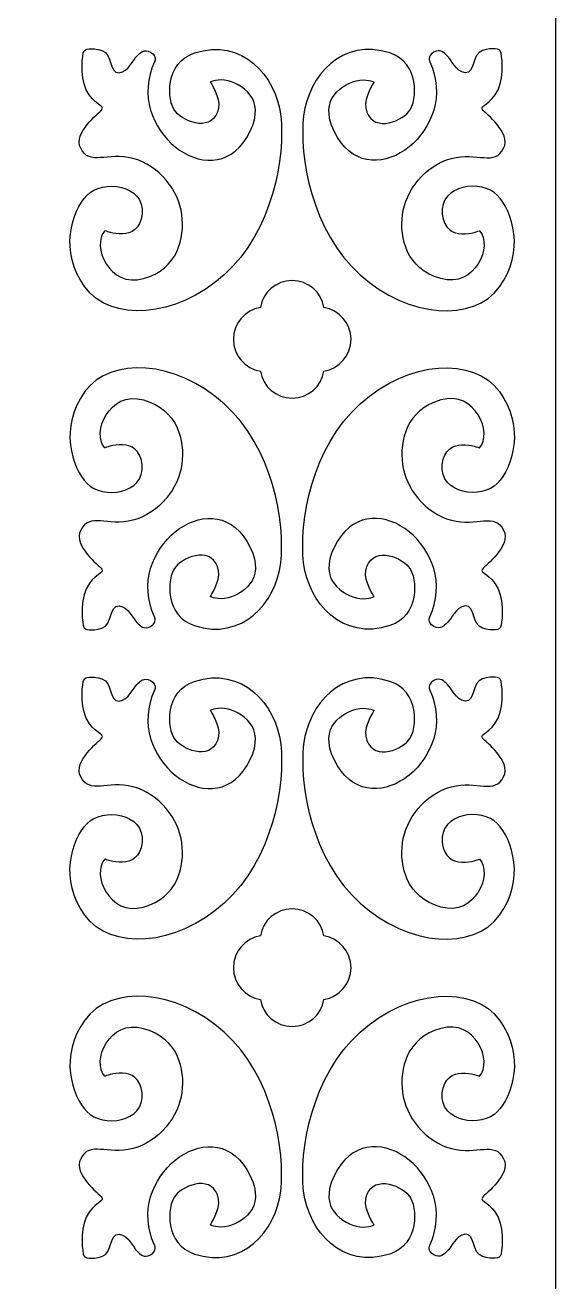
# Model space of a CAD drawing. Header units: centimetres. Extents: x -15.9 to -11.5, y -9 to 9.
# Drawn here: x -13.024 to -11.512, y 0.895 to 4.475 of the extents above; entities that cross this region are included whole.
import ezdxf

# ---------------------------------------------------------------- set-up
doc = ezdxf.new("R2010")
doc.units = ezdxf.units.CM
doc.header["$MEASUREMENT"] = 0
doc.layers.add('layer 1', color=7, linetype='Continuous')

msp = doc.modelspace()

# ---------------------------------------------------------------- linework, layer by layer
at = {"layer": 'layer 1', "color": 250}
for points, knots in [([(-11.51226, 9.00075), (-11.51226, 9.00075), (-11.51226, -9.00021), (-11.51226, -9.00021), (-11.51226, -9.00021), (-11.51226, -9.00021), (-12.974, -9.00021), (-12.974, -9.00021), (-12.974, -9.00021), (-12.974, -9.00021), (-13.01234, -9.00021), (-13.01234, -9.00021), (-13.01234, -9.00021), (-13.01234, -9.00021), (-14.43574, -9.00021), (-14.43574, -9.00021), (-14.43574, -9.00021), (-14.43574, -9.00021), (-14.47408, -9.00021), (-14.47408, -9.00021), (-14.47408, -9.00021), (-14.47408, -9.00021), (-15.93583, -9.0002), (-15.93583, -9.0002), (-15.93583, -9.0002), (-15.93583, -9.0002), (-15.93582, 9.00077), (-15.93582, 9.00077), (-15.93582, 9.00077), (-15.93582, 9.00077), (-14.43575, 9.00077), (-14.43575, 9.00077), (-14.43575, 9.00077), (-14.43575, 9.00077), (-14.43575, 9.00075), (-14.43575, 9.00075), (-14.43575, 9.00075), (-14.43575, 9.00075), (-13.01234, 9.00075), (-13.01234, 9.00075), (-13.01234, 9.00075), (-13.01234, 9.00075), (-12.974, 9.00075), (-12.974, 9.00075), (-12.974, 9.00075), (-12.974, 9.00075), (-11.51226, 9.00075), (-11.51226, 9.00075)], [0, 0, 0, 0, 0.0769231, 0.0769231, 0.0769231, 0.0769231, 0.1538462, 0.1538462, 0.1538462, 0.1538462, 0.2307692, 0.2307692, 0.2307692, 0.2307692, 0.3076923, 0.3076923, 0.3076923, 0.3076923, 0.3846154, 0.3846154, 0.3846154, 0.3846154, 0.4615385, 0.4615385, 0.4615385, 0.4615385, 0.5384615, 0.5384615, 0.5384615, 0.5384615, 0.6153846, 0.6153846, 0.6153846, 0.6153846, 0.6923077, 0.6923077, 0.6923077, 0.6923077, 0.7692308, 0.7692308, 0.7692308, 0.7692308, 0.8461538, 0.8461538, 0.8461538, 0.8461538, 1, 1, 1, 1]), ([(-12.4962, 4.31295), (-12.4962, 4.31295), (-12.47315, 4.32364), (-12.44565, 4.31618), (-12.44565, 4.31618), (-12.39493, 4.30243), (-12.33215, 4.2541), (-12.39262, 4.15466), (-12.39262, 4.15466), (-12.49569, 3.98515), (-12.74425, 4.18109), (-12.65496, 4.37049), (-12.65496, 4.37049), (-12.65496, 4.37049), (-12.64725, 4.38676), (-12.66629, 4.39762), (-12.66629, 4.39762), (-12.68535, 4.40848), (-12.69593, 4.39565), (-12.70546, 4.38676), (-12.70546, 4.38676), (-12.71498, 4.37787), (-12.72874, 4.34233), (-12.75625, 4.33936), (-12.75625, 4.33936), (-12.78378, 4.3364), (-12.77425, 4.39268), (-12.80495, 4.40256), (-12.80495, 4.40256), (-12.83564, 4.41243), (-12.85469, 4.40651), (-12.85681, 4.3996), (-12.85681, 4.3996), (-12.85892, 4.39268), (-12.8695, 4.33443), (-12.84939, 4.29098), (-12.84939, 4.29098), (-12.82929, 4.24753), (-12.79542, 4.24655), (-12.80495, 4.23469), (-12.80495, 4.23469), (-12.81447, 4.22284), (-12.88725, 4.16865), (-12.86527, 4.1241), (-12.86527, 4.1241), (-12.83987, 4.07262), (-12.79013, 4.11422), (-12.7171, 4.09547), (-12.7171, 4.09547), (-12.64072, 4.07585), (-12.58586, 4.00265), (-12.57739, 3.9355), (-12.57739, 3.9355), (-12.56893, 3.86836), (-12.58797, 3.78048), (-12.6864, 3.75283), (-12.6864, 3.75283), (-12.78483, 3.72518), (-12.83564, 3.84762), (-12.79648, 3.88909), (-12.79648, 3.88909), (-12.79648, 3.88909), (-12.69911, 3.85059), (-12.69064, 3.93649), (-12.69064, 3.93649), (-12.68217, 4.0224), (-12.80389, 4.03622), (-12.84728, 3.9908), (-12.84728, 3.9908), (-12.89067, 3.94538), (-12.92771, 3.82985), (-12.85363, 3.72913), (-12.85363, 3.72913), (-12.77954, 3.62841), (-12.59539, 3.63928), (-12.45673, 3.76369), (-12.45673, 3.76369), (-12.31808, 3.88811), (-12.2821, 4.10238), (-12.29586, 4.21692), (-12.29586, 4.21692), (-12.30962, 4.33146), (-12.40599, 4.4393), (-12.5414, 4.39565), (-12.5414, 4.39565), (-12.6244, 4.36889), (-12.62184, 4.26135), (-12.59539, 4.22877), (-12.59539, 4.22877), (-12.56893, 4.19618), (-12.48629, 4.16819), (-12.47261, 4.23963), (-12.47261, 4.23963), (-12.46732, 4.26728), (-12.4962, 4.31295), (-12.4962, 4.31295)], [0, 0, 0, 0, 0.04, 0.04, 0.04, 0.04, 0.08, 0.08, 0.08, 0.08, 0.12, 0.12, 0.12, 0.12, 0.16, 0.16, 0.16, 0.16, 0.2, 0.2, 0.2, 0.2, 0.24, 0.24, 0.24, 0.24, 0.28, 0.28, 0.28, 0.28, 0.32, 0.32, 0.32, 0.32, 0.36, 0.36, 0.36, 0.36, 0.4, 0.4, 0.4, 0.4, 0.44, 0.44, 0.44, 0.44, 0.48, 0.48, 0.48, 0.48, 0.52, 0.52, 0.52, 0.52, 0.56, 0.56, 0.56, 0.56, 0.6, 0.6, 0.6, 0.6, 0.64, 0.64, 0.64, 0.64, 0.68, 0.68, 0.68, 0.68, 0.72, 0.72, 0.72, 0.72, 0.76, 0.76, 0.76, 0.76, 0.8, 0.8, 0.8, 0.8, 0.84, 0.84, 0.84, 0.84, 0.88, 0.88, 0.88, 0.88, 0.92, 0.92, 0.92, 0.92, 1, 1, 1, 1]), ([(-12.03006, 4.31295), (-12.03006, 4.31295), (-12.05311, 4.32364), (-12.08062, 4.31618), (-12.08062, 4.31618), (-12.13134, 4.30243), (-12.19412, 4.2541), (-12.13365, 4.15466), (-12.13365, 4.15466), (-12.03058, 3.98515), (-11.78201, 4.18109), (-11.8713, 4.37049), (-11.8713, 4.37049), (-11.8713, 4.37049), (-11.87902, 4.38676), (-11.85997, 4.39762), (-11.85997, 4.39762), (-11.84092, 4.40848), (-11.83034, 4.39565), (-11.82081, 4.38676), (-11.82081, 4.38676), (-11.81128, 4.37787), (-11.79753, 4.34233), (-11.77001, 4.33936), (-11.77001, 4.33936), (-11.74249, 4.3364), (-11.75202, 4.39268), (-11.72132, 4.40256), (-11.72132, 4.40256), (-11.69063, 4.41243), (-11.67158, 4.40651), (-11.66946, 4.3996), (-11.66946, 4.3996), (-11.66735, 4.39268), (-11.65676, 4.33443), (-11.67687, 4.29098), (-11.67687, 4.29098), (-11.69698, 4.24753), (-11.73085, 4.24655), (-11.72132, 4.23469), (-11.72132, 4.23469), (-11.7118, 4.22284), (-11.63901, 4.16865), (-11.66099, 4.1241), (-11.66099, 4.1241), (-11.6864, 4.07262), (-11.73614, 4.11422), (-11.80917, 4.09547), (-11.80917, 4.09547), (-11.88555, 4.07585), (-11.94041, 4.00265), (-11.94888, 3.9355), (-11.94888, 3.9355), (-11.95734, 3.86836), (-11.9383, 3.78048), (-11.83986, 3.75283), (-11.83986, 3.75283), (-11.74143, 3.72518), (-11.69063, 3.84762), (-11.72979, 3.88909), (-11.72979, 3.88909), (-11.72979, 3.88909), (-11.82716, 3.85059), (-11.83563, 3.93649), (-11.83563, 3.93649), (-11.84409, 4.0224), (-11.72238, 4.03622), (-11.67899, 3.9908), (-11.67899, 3.9908), (-11.63559, 3.94538), (-11.59855, 3.82985), (-11.67264, 3.72913), (-11.67264, 3.72913), (-11.74673, 3.62841), (-11.93088, 3.63928), (-12.06953, 3.76369), (-12.06953, 3.76369), (-12.20818, 3.88811), (-12.24417, 4.10238), (-12.23041, 4.21692), (-12.23041, 4.21692), (-12.21665, 4.33146), (-12.12027, 4.4393), (-11.98486, 4.39565), (-11.98486, 4.39565), (-11.90187, 4.36889), (-11.90442, 4.26135), (-11.93088, 4.22877), (-11.93088, 4.22877), (-11.95734, 4.19618), (-12.03998, 4.16819), (-12.05366, 4.23963), (-12.05366, 4.23963), (-12.05895, 4.26728), (-12.03006, 4.31295), (-12.03006, 4.31295)], [0, 0, 0, 0, 0.04, 0.04, 0.04, 0.04, 0.08, 0.08, 0.08, 0.08, 0.12, 0.12, 0.12, 0.12, 0.16, 0.16, 0.16, 0.16, 0.2, 0.2, 0.2, 0.2, 0.24, 0.24, 0.24, 0.24, 0.28, 0.28, 0.28, 0.28, 0.32, 0.32, 0.32, 0.32, 0.36, 0.36, 0.36, 0.36, 0.4, 0.4, 0.4, 0.4, 0.44, 0.44, 0.44, 0.44, 0.48, 0.48, 0.48, 0.48, 0.52, 0.52, 0.52, 0.52, 0.56, 0.56, 0.56, 0.56, 0.6, 0.6, 0.6, 0.6, 0.64, 0.64, 0.64, 0.64, 0.68, 0.68, 0.68, 0.68, 0.72, 0.72, 0.72, 0.72, 0.76, 0.76, 0.76, 0.76, 0.8, 0.8, 0.8, 0.8, 0.84, 0.84, 0.84, 0.84, 0.88, 0.88, 0.88, 0.88, 0.92, 0.92, 0.92, 0.92, 1, 1, 1, 1]), ([(-12.0956, 3.58001), (-12.0956, 3.53438), (-12.12896, 3.49653), (-12.17262, 3.48951), (-12.17262, 3.48951), (-12.17964, 3.44585), (-12.2175, 3.41248), (-12.26313, 3.41248), (-12.26313, 3.41248), (-12.30877, 3.41248), (-12.34662, 3.44585), (-12.35364, 3.48951), (-12.35364, 3.48951), (-12.3973, 3.49653), (-12.43066, 3.53438), (-12.43066, 3.58001), (-12.43066, 3.58001), (-12.43066, 3.62565), (-12.3973, 3.6635), (-12.35364, 3.67053), (-12.35364, 3.67053), (-12.34662, 3.71418), (-12.30877, 3.74754), (-12.26313, 3.74754), (-12.26313, 3.74754), (-12.2175, 3.74754), (-12.17964, 3.71418), (-12.17262, 3.67052), (-12.17262, 3.67052), (-12.12896, 3.6635), (-12.0956, 3.62565), (-12.0956, 3.58001)], [0, 0, 0, 0, 0.1111111, 0.1111111, 0.1111111, 0.1111111, 0.2222222, 0.2222222, 0.2222222, 0.2222222, 0.3333333, 0.3333333, 0.3333333, 0.3333333, 0.4444444, 0.4444444, 0.4444444, 0.4444444, 0.5555556, 0.5555556, 0.5555556, 0.5555556, 0.6666667, 0.6666667, 0.6666667, 0.6666667, 0.7777778, 0.7777778, 0.7777778, 0.7777778, 1, 1, 1, 1]), ([(-12.4962, 2.84708), (-12.4962, 2.84708), (-12.47315, 2.83639), (-12.44565, 2.84385), (-12.44565, 2.84385), (-12.39493, 2.8576), (-12.33215, 2.90593), (-12.39262, 3.00537), (-12.39262, 3.00537), (-12.49569, 3.17488), (-12.74425, 2.97894), (-12.65496, 2.78954), (-12.65496, 2.78954), (-12.65496, 2.78954), (-12.64725, 2.77327), (-12.66629, 2.7624), (-12.66629, 2.7624), (-12.68535, 2.75155), (-12.69593, 2.76438), (-12.70546, 2.77327), (-12.70546, 2.77327), (-12.71498, 2.78215), (-12.72874, 2.8177), (-12.75625, 2.82067), (-12.75625, 2.82067), (-12.78378, 2.82363), (-12.77425, 2.76735), (-12.80495, 2.75747), (-12.80495, 2.75747), (-12.83564, 2.74759), (-12.85469, 2.75352), (-12.85681, 2.76043), (-12.85681, 2.76043), (-12.85892, 2.76735), (-12.8695, 2.8256), (-12.84939, 2.86905), (-12.84939, 2.86905), (-12.82929, 2.9125), (-12.79542, 2.91348), (-12.80495, 2.92533), (-12.80495, 2.92533), (-12.81447, 2.93718), (-12.88725, 2.99138), (-12.86527, 3.03593), (-12.86527, 3.03593), (-12.83987, 3.08741), (-12.79013, 3.0458), (-12.7171, 3.06456), (-12.7171, 3.06456), (-12.64072, 3.08418), (-12.58586, 3.15738), (-12.57739, 3.22453), (-12.57739, 3.22453), (-12.56893, 3.29167), (-12.58797, 3.37955), (-12.6864, 3.4072), (-12.6864, 3.4072), (-12.78483, 3.43485), (-12.83564, 3.31241), (-12.79648, 3.27093), (-12.79648, 3.27093), (-12.79648, 3.27093), (-12.69911, 3.30944), (-12.69064, 3.22353), (-12.69064, 3.22353), (-12.68217, 3.13763), (-12.80389, 3.12381), (-12.84728, 3.16923), (-12.84728, 3.16923), (-12.89067, 3.21465), (-12.92771, 3.33018), (-12.85363, 3.4309), (-12.85363, 3.4309), (-12.77954, 3.53162), (-12.59539, 3.52075), (-12.45673, 3.39634), (-12.45673, 3.39634), (-12.31808, 3.27192), (-12.2821, 3.05765), (-12.29586, 2.94311), (-12.29586, 2.94311), (-12.30962, 2.82857), (-12.40599, 2.72073), (-12.5414, 2.76438), (-12.5414, 2.76438), (-12.6244, 2.79113), (-12.62184, 2.89868), (-12.59539, 2.93126), (-12.59539, 2.93126), (-12.56893, 2.96385), (-12.48629, 2.99184), (-12.47261, 2.92039), (-12.47261, 2.92039), (-12.46732, 2.89275), (-12.4962, 2.84708), (-12.4962, 2.84708)], [0, 0, 0, 0, 0.04, 0.04, 0.04, 0.04, 0.08, 0.08, 0.08, 0.08, 0.12, 0.12, 0.12, 0.12, 0.16, 0.16, 0.16, 0.16, 0.2, 0.2, 0.2, 0.2, 0.24, 0.24, 0.24, 0.24, 0.28, 0.28, 0.28, 0.28, 0.32, 0.32, 0.32, 0.32, 0.36, 0.36, 0.36, 0.36, 0.4, 0.4, 0.4, 0.4, 0.44, 0.44, 0.44, 0.44, 0.48, 0.48, 0.48, 0.48, 0.52, 0.52, 0.52, 0.52, 0.56, 0.56, 0.56, 0.56, 0.6, 0.6, 0.6, 0.6, 0.64, 0.64, 0.64, 0.64, 0.68, 0.68, 0.68, 0.68, 0.72, 0.72, 0.72, 0.72, 0.76, 0.76, 0.76, 0.76, 0.8, 0.8, 0.8, 0.8, 0.84, 0.84, 0.84, 0.84, 0.88, 0.88, 0.88, 0.88, 0.92, 0.92, 0.92, 0.92, 1, 1, 1, 1]), ([(-12.03006, 2.84708), (-12.03006, 2.84708), (-12.05311, 2.83639), (-12.08062, 2.84385), (-12.08062, 2.84385), (-12.13134, 2.8576), (-12.19412, 2.90593), (-12.13365, 3.00537), (-12.13365, 3.00537), (-12.03058, 3.17488), (-11.78201, 2.97894), (-11.8713, 2.78954), (-11.8713, 2.78954), (-11.8713, 2.78954), (-11.87902, 2.77327), (-11.85997, 2.7624), (-11.85997, 2.7624), (-11.84092, 2.75155), (-11.83034, 2.76438), (-11.82081, 2.77327), (-11.82081, 2.77327), (-11.81128, 2.78215), (-11.79753, 2.8177), (-11.77001, 2.82067), (-11.77001, 2.82067), (-11.74249, 2.82363), (-11.75202, 2.76735), (-11.72132, 2.75747), (-11.72132, 2.75747), (-11.69063, 2.74759), (-11.67158, 2.75352), (-11.66946, 2.76043), (-11.66946, 2.76043), (-11.66735, 2.76735), (-11.65676, 2.8256), (-11.67687, 2.86905), (-11.67687, 2.86905), (-11.69698, 2.9125), (-11.73085, 2.91348), (-11.72132, 2.92533), (-11.72132, 2.92533), (-11.7118, 2.93718), (-11.63901, 2.99138), (-11.66099, 3.03593), (-11.66099, 3.03593), (-11.6864, 3.08741), (-11.73614, 3.0458), (-11.80917, 3.06456), (-11.80917, 3.06456), (-11.88555, 3.08418), (-11.94041, 3.15738), (-11.94888, 3.22453), (-11.94888, 3.22453), (-11.95734, 3.29167), (-11.9383, 3.37955), (-11.83986, 3.4072), (-11.83986, 3.4072), (-11.74143, 3.43485), (-11.69063, 3.31241), (-11.72979, 3.27093), (-11.72979, 3.27093), (-11.72979, 3.27093), (-11.82716, 3.30944), (-11.83563, 3.22353), (-11.83563, 3.22353), (-11.84409, 3.13763), (-11.72238, 3.12381), (-11.67899, 3.16923), (-11.67899, 3.16923), (-11.63559, 3.21465), (-11.59855, 3.33018), (-11.67264, 3.4309), (-11.67264, 3.4309), (-11.74673, 3.53162), (-11.93088, 3.52075), (-12.06953, 3.39634), (-12.06953, 3.39634), (-12.20818, 3.27192), (-12.24417, 3.05765), (-12.23041, 2.94311), (-12.23041, 2.94311), (-12.21665, 2.82857), (-12.12027, 2.72073), (-11.98486, 2.76438), (-11.98486, 2.76438), (-11.90187, 2.79113), (-11.90442, 2.89868), (-11.93088, 2.93126), (-11.93088, 2.93126), (-11.95734, 2.96385), (-12.03998, 2.99184), (-12.05366, 2.92039), (-12.05366, 2.92039), (-12.05895, 2.89275), (-12.03006, 2.84708), (-12.03006, 2.84708)], [0, 0, 0, 0, 0.04, 0.04, 0.04, 0.04, 0.08, 0.08, 0.08, 0.08, 0.12, 0.12, 0.12, 0.12, 0.16, 0.16, 0.16, 0.16, 0.2, 0.2, 0.2, 0.2, 0.24, 0.24, 0.24, 0.24, 0.28, 0.28, 0.28, 0.28, 0.32, 0.32, 0.32, 0.32, 0.36, 0.36, 0.36, 0.36, 0.4, 0.4, 0.4, 0.4, 0.44, 0.44, 0.44, 0.44, 0.48, 0.48, 0.48, 0.48, 0.52, 0.52, 0.52, 0.52, 0.56, 0.56, 0.56, 0.56, 0.6, 0.6, 0.6, 0.6, 0.64, 0.64, 0.64, 0.64, 0.68, 0.68, 0.68, 0.68, 0.72, 0.72, 0.72, 0.72, 0.76, 0.76, 0.76, 0.76, 0.8, 0.8, 0.8, 0.8, 0.84, 0.84, 0.84, 0.84, 0.88, 0.88, 0.88, 0.88, 0.92, 0.92, 0.92, 0.92, 1, 1, 1, 1]), ([(-12.4962, 2.52306), (-12.4962, 2.52306), (-12.47315, 2.53375), (-12.44565, 2.52629), (-12.44565, 2.52629), (-12.39493, 2.51254), (-12.33215, 2.46421), (-12.39262, 2.36477), (-12.39262, 2.36477), (-12.49569, 2.19526), (-12.74425, 2.3912), (-12.65496, 2.58059), (-12.65496, 2.58059), (-12.65496, 2.58059), (-12.64725, 2.59687), (-12.66629, 2.60773), (-12.66629, 2.60773), (-12.68535, 2.61859), (-12.69593, 2.60576), (-12.70546, 2.59687), (-12.70546, 2.59687), (-12.71498, 2.58798), (-12.72874, 2.55244), (-12.75625, 2.54947), (-12.75625, 2.54947), (-12.78378, 2.54651), (-12.77425, 2.60279), (-12.80495, 2.61267), (-12.80495, 2.61267), (-12.83564, 2.62254), (-12.85469, 2.61662), (-12.85681, 2.60971), (-12.85681, 2.60971), (-12.85892, 2.60279), (-12.8695, 2.54454), (-12.84939, 2.50109), (-12.84939, 2.50109), (-12.82929, 2.45764), (-12.79542, 2.45665), (-12.80495, 2.4448), (-12.80495, 2.4448), (-12.81447, 2.43296), (-12.88725, 2.37876), (-12.86527, 2.33421), (-12.86527, 2.33421), (-12.83987, 2.28273), (-12.79013, 2.32434), (-12.7171, 2.30557), (-12.7171, 2.30557), (-12.64072, 2.28596), (-12.58586, 2.21276), (-12.57739, 2.14561), (-12.57739, 2.14561), (-12.56893, 2.07847), (-12.58797, 1.99059), (-12.6864, 1.96294), (-12.6864, 1.96294), (-12.78483, 1.93529), (-12.83564, 2.05773), (-12.79648, 2.09921), (-12.79648, 2.09921), (-12.79648, 2.09921), (-12.69911, 2.0607), (-12.69064, 2.1466), (-12.69064, 2.1466), (-12.68217, 2.23251), (-12.80389, 2.24633), (-12.84728, 2.20091), (-12.84728, 2.20091), (-12.89067, 2.15549), (-12.92771, 2.03996), (-12.85363, 1.93924), (-12.85363, 1.93924), (-12.77954, 1.83852), (-12.59539, 1.84939), (-12.45673, 1.9738), (-12.45673, 1.9738), (-12.31808, 2.09822), (-12.2821, 2.31249), (-12.29586, 2.42703), (-12.29586, 2.42703), (-12.30962, 2.54157), (-12.40599, 2.64941), (-12.5414, 2.60576), (-12.5414, 2.60576), (-12.6244, 2.579), (-12.62184, 2.47146), (-12.59539, 2.43888), (-12.59539, 2.43888), (-12.56893, 2.40629), (-12.48629, 2.3783), (-12.47261, 2.44975), (-12.47261, 2.44975), (-12.46732, 2.47739), (-12.4962, 2.52306), (-12.4962, 2.52306)], [0, 0, 0, 0, 0.04, 0.04, 0.04, 0.04, 0.08, 0.08, 0.08, 0.08, 0.12, 0.12, 0.12, 0.12, 0.16, 0.16, 0.16, 0.16, 0.2, 0.2, 0.2, 0.2, 0.24, 0.24, 0.24, 0.24, 0.28, 0.28, 0.28, 0.28, 0.32, 0.32, 0.32, 0.32, 0.36, 0.36, 0.36, 0.36, 0.4, 0.4, 0.4, 0.4, 0.44, 0.44, 0.44, 0.44, 0.48, 0.48, 0.48, 0.48, 0.52, 0.52, 0.52, 0.52, 0.56, 0.56, 0.56, 0.56, 0.6, 0.6, 0.6, 0.6, 0.64, 0.64, 0.64, 0.64, 0.68, 0.68, 0.68, 0.68, 0.72, 0.72, 0.72, 0.72, 0.76, 0.76, 0.76, 0.76, 0.8, 0.8, 0.8, 0.8, 0.84, 0.84, 0.84, 0.84, 0.88, 0.88, 0.88, 0.88, 0.92, 0.92, 0.92, 0.92, 1, 1, 1, 1]), ([(-12.03006, 2.52306), (-12.03006, 2.52306), (-12.05311, 2.53375), (-12.08062, 2.52629), (-12.08062, 2.52629), (-12.13134, 2.51254), (-12.19412, 2.46421), (-12.13365, 2.36477), (-12.13365, 2.36477), (-12.03058, 2.19526), (-11.78201, 2.3912), (-11.8713, 2.58059), (-11.8713, 2.58059), (-11.8713, 2.58059), (-11.87902, 2.59687), (-11.85997, 2.60773), (-11.85997, 2.60773), (-11.84092, 2.61859), (-11.83034, 2.60576), (-11.82081, 2.59687), (-11.82081, 2.59687), (-11.81128, 2.58798), (-11.79753, 2.55244), (-11.77001, 2.54947), (-11.77001, 2.54947), (-11.74249, 2.54651), (-11.75202, 2.60279), (-11.72132, 2.61267), (-11.72132, 2.61267), (-11.69063, 2.62254), (-11.67158, 2.61662), (-11.66946, 2.60971), (-11.66946, 2.60971), (-11.66735, 2.60279), (-11.65676, 2.54454), (-11.67687, 2.50109), (-11.67687, 2.50109), (-11.69698, 2.45764), (-11.73085, 2.45665), (-11.72132, 2.4448), (-11.72132, 2.4448), (-11.7118, 2.43296), (-11.63901, 2.37876), (-11.66099, 2.33421), (-11.66099, 2.33421), (-11.6864, 2.28273), (-11.73614, 2.32434), (-11.80917, 2.30557), (-11.80917, 2.30557), (-11.88555, 2.28596), (-11.94041, 2.21276), (-11.94888, 2.14561), (-11.94888, 2.14561), (-11.95734, 2.07847), (-11.9383, 1.99059), (-11.83986, 1.96294), (-11.83986, 1.96294), (-11.74143, 1.93529), (-11.69063, 2.05773), (-11.72979, 2.09921), (-11.72979, 2.09921), (-11.72979, 2.09921), (-11.82716, 2.0607), (-11.83563, 2.1466), (-11.83563, 2.1466), (-11.84409, 2.23251), (-11.72238, 2.24633), (-11.67899, 2.20091), (-11.67899, 2.20091), (-11.63559, 2.15549), (-11.59855, 2.03996), (-11.67264, 1.93924), (-11.67264, 1.93924), (-11.74673, 1.83852), (-11.93088, 1.84939), (-12.06953, 1.9738), (-12.06953, 1.9738), (-12.20818, 2.09822), (-12.24417, 2.31249), (-12.23041, 2.42703), (-12.23041, 2.42703), (-12.21665, 2.54157), (-12.12027, 2.64941), (-11.98486, 2.60576), (-11.98486, 2.60576), (-11.90187, 2.579), (-11.90442, 2.47146), (-11.93088, 2.43888), (-11.93088, 2.43888), (-11.95734, 2.40629), (-12.03998, 2.3783), (-12.05366, 2.44975), (-12.05366, 2.44975), (-12.05895, 2.47739), (-12.03006, 2.52306), (-12.03006, 2.52306)], [0, 0, 0, 0, 0.04, 0.04, 0.04, 0.04, 0.08, 0.08, 0.08, 0.08, 0.12, 0.12, 0.12, 0.12, 0.16, 0.16, 0.16, 0.16, 0.2, 0.2, 0.2, 0.2, 0.24, 0.24, 0.24, 0.24, 0.28, 0.28, 0.28, 0.28, 0.32, 0.32, 0.32, 0.32, 0.36, 0.36, 0.36, 0.36, 0.4, 0.4, 0.4, 0.4, 0.44, 0.44, 0.44, 0.44, 0.48, 0.48, 0.48, 0.48, 0.52, 0.52, 0.52, 0.52, 0.56, 0.56, 0.56, 0.56, 0.6, 0.6, 0.6, 0.6, 0.64, 0.64, 0.64, 0.64, 0.68, 0.68, 0.68, 0.68, 0.72, 0.72, 0.72, 0.72, 0.76, 0.76, 0.76, 0.76, 0.8, 0.8, 0.8, 0.8, 0.84, 0.84, 0.84, 0.84, 0.88, 0.88, 0.88, 0.88, 0.92, 0.92, 0.92, 0.92, 1, 1, 1, 1]), ([(-12.0956, 1.79013), (-12.0956, 1.74449), (-12.12896, 1.70664), (-12.17262, 1.69962), (-12.17262, 1.69962), (-12.17964, 1.65596), (-12.2175, 1.6226), (-12.26313, 1.6226), (-12.26313, 1.6226), (-12.30877, 1.6226), (-12.34662, 1.65596), (-12.35364, 1.69962), (-12.35364, 1.69962), (-12.3973, 1.70664), (-12.43066, 1.74449), (-12.43066, 1.79013), (-12.43066, 1.79013), (-12.43066, 1.83576), (-12.3973, 1.87361), (-12.35364, 1.88064), (-12.35364, 1.88064), (-12.34662, 1.92429), (-12.30877, 1.95766), (-12.26313, 1.95766), (-12.26313, 1.95766), (-12.2175, 1.95766), (-12.17964, 1.92429), (-12.17262, 1.88063), (-12.17262, 1.88063), (-12.12896, 1.87361), (-12.0956, 1.83576), (-12.0956, 1.79013)], [0, 0, 0, 0, 0.1111111, 0.1111111, 0.1111111, 0.1111111, 0.2222222, 0.2222222, 0.2222222, 0.2222222, 0.3333333, 0.3333333, 0.3333333, 0.3333333, 0.4444444, 0.4444444, 0.4444444, 0.4444444, 0.5555556, 0.5555556, 0.5555556, 0.5555556, 0.6666667, 0.6666667, 0.6666667, 0.6666667, 0.7777778, 0.7777778, 0.7777778, 0.7777778, 1, 1, 1, 1]), ([(-12.4962, 1.05719), (-12.4962, 1.05719), (-12.47315, 1.0465), (-12.44565, 1.05396), (-12.44565, 1.05396), (-12.39493, 1.06771), (-12.33215, 1.11604), (-12.39262, 1.21548), (-12.39262, 1.21548), (-12.49569, 1.38499), (-12.74425, 1.18905), (-12.65496, 0.99965), (-12.65496, 0.99965), (-12.65496, 0.99965), (-12.64725, 0.98338), (-12.66629, 0.97252), (-12.66629, 0.97252), (-12.68535, 0.96165), (-12.69593, 0.97449), (-12.70546, 0.98338), (-12.70546, 0.98338), (-12.71498, 0.99226), (-12.72874, 1.02781), (-12.75625, 1.03078), (-12.75625, 1.03078), (-12.78378, 1.03374), (-12.77425, 0.97746), (-12.80495, 0.96758), (-12.80495, 0.96758), (-12.83564, 0.9577), (-12.85469, 0.96363), (-12.85681, 0.97054), (-12.85681, 0.97054), (-12.85892, 0.97746), (-12.8695, 1.03571), (-12.84939, 1.07916), (-12.84939, 1.07916), (-12.82929, 1.12261), (-12.79542, 1.12359), (-12.80495, 1.13544), (-12.80495, 1.13544), (-12.81447, 1.1473), (-12.88725, 1.20149), (-12.86527, 1.24604), (-12.86527, 1.24604), (-12.83987, 1.29752), (-12.79013, 1.25591), (-12.7171, 1.27467), (-12.7171, 1.27467), (-12.64072, 1.29429), (-12.58586, 1.36749), (-12.57739, 1.43463), (-12.57739, 1.43463), (-12.56893, 1.50178), (-12.58797, 1.58966), (-12.6864, 1.61731), (-12.6864, 1.61731), (-12.78483, 1.64496), (-12.83564, 1.52252), (-12.79648, 1.48105), (-12.79648, 1.48105), (-12.79648, 1.48105), (-12.69911, 1.51955), (-12.69064, 1.43365), (-12.69064, 1.43365), (-12.68217, 1.34774), (-12.80389, 1.33392), (-12.84728, 1.37934), (-12.84728, 1.37934), (-12.89067, 1.42476), (-12.92771, 1.54029), (-12.85363, 1.64101), (-12.85363, 1.64101), (-12.77954, 1.74173), (-12.59539, 1.73086), (-12.45673, 1.60645), (-12.45673, 1.60645), (-12.31808, 1.48203), (-12.2821, 1.26776), (-12.29586, 1.15322), (-12.29586, 1.15322), (-12.30962, 1.03868), (-12.40599, 0.93084), (-12.5414, 0.97449), (-12.5414, 0.97449), (-12.6244, 1.00125), (-12.62184, 1.10878), (-12.59539, 1.14137), (-12.59539, 1.14137), (-12.56893, 1.17396), (-12.48629, 1.20195), (-12.47261, 1.13051), (-12.47261, 1.13051), (-12.46732, 1.10286), (-12.4962, 1.05719), (-12.4962, 1.05719)], [0, 0, 0, 0, 0.04, 0.04, 0.04, 0.04, 0.08, 0.08, 0.08, 0.08, 0.12, 0.12, 0.12, 0.12, 0.16, 0.16, 0.16, 0.16, 0.2, 0.2, 0.2, 0.2, 0.24, 0.24, 0.24, 0.24, 0.28, 0.28, 0.28, 0.28, 0.32, 0.32, 0.32, 0.32, 0.36, 0.36, 0.36, 0.36, 0.4, 0.4, 0.4, 0.4, 0.44, 0.44, 0.44, 0.44, 0.48, 0.48, 0.48, 0.48, 0.52, 0.52, 0.52, 0.52, 0.56, 0.56, 0.56, 0.56, 0.6, 0.6, 0.6, 0.6, 0.64, 0.64, 0.64, 0.64, 0.68, 0.68, 0.68, 0.68, 0.72, 0.72, 0.72, 0.72, 0.76, 0.76, 0.76, 0.76, 0.8, 0.8, 0.8, 0.8, 0.84, 0.84, 0.84, 0.84, 0.88, 0.88, 0.88, 0.88, 0.92, 0.92, 0.92, 0.92, 1, 1, 1, 1]), ([(-12.03006, 1.05719), (-12.03006, 1.05719), (-12.05311, 1.0465), (-12.08062, 1.05396), (-12.08062, 1.05396), (-12.13134, 1.06771), (-12.19412, 1.11604), (-12.13365, 1.21548), (-12.13365, 1.21548), (-12.03058, 1.38499), (-11.78201, 1.18905), (-11.8713, 0.99965), (-11.8713, 0.99965), (-11.8713, 0.99965), (-11.87902, 0.98338), (-11.85997, 0.97252), (-11.85997, 0.97252), (-11.84092, 0.96165), (-11.83034, 0.97449), (-11.82081, 0.98338), (-11.82081, 0.98338), (-11.81128, 0.99226), (-11.79753, 1.02781), (-11.77001, 1.03078), (-11.77001, 1.03078), (-11.74249, 1.03374), (-11.75202, 0.97746), (-11.72132, 0.96758), (-11.72132, 0.96758), (-11.69063, 0.9577), (-11.67158, 0.96363), (-11.66946, 0.97054), (-11.66946, 0.97054), (-11.66735, 0.97746), (-11.65676, 1.03571), (-11.67687, 1.07916), (-11.67687, 1.07916), (-11.69698, 1.12261), (-11.73085, 1.12359), (-11.72132, 1.13544), (-11.72132, 1.13544), (-11.7118, 1.1473), (-11.63901, 1.20149), (-11.66099, 1.24604), (-11.66099, 1.24604), (-11.6864, 1.29752), (-11.73614, 1.25591), (-11.80917, 1.27467), (-11.80917, 1.27467), (-11.88555, 1.29429), (-11.94041, 1.36749), (-11.94888, 1.43463), (-11.94888, 1.43463), (-11.95734, 1.50178), (-11.9383, 1.58966), (-11.83986, 1.61731), (-11.83986, 1.61731), (-11.74143, 1.64496), (-11.69063, 1.52252), (-11.72979, 1.48105), (-11.72979, 1.48105), (-11.72979, 1.48105), (-11.82716, 1.51955), (-11.83563, 1.43365), (-11.83563, 1.43365), (-11.84409, 1.34774), (-11.72238, 1.33392), (-11.67899, 1.37934), (-11.67899, 1.37934), (-11.63559, 1.42476), (-11.59855, 1.54029), (-11.67264, 1.64101), (-11.67264, 1.64101), (-11.74673, 1.74173), (-11.93088, 1.73086), (-12.06953, 1.60645), (-12.06953, 1.60645), (-12.20818, 1.48203), (-12.24417, 1.26776), (-12.23041, 1.15322), (-12.23041, 1.15322), (-12.21665, 1.03868), (-12.12027, 0.93084), (-11.98486, 0.97449), (-11.98486, 0.97449), (-11.90187, 1.00125), (-11.90442, 1.10878), (-11.93088, 1.14137), (-11.93088, 1.14137), (-11.95734, 1.17396), (-12.03998, 1.20195), (-12.05366, 1.13051), (-12.05366, 1.13051), (-12.05895, 1.10286), (-12.03006, 1.05719), (-12.03006, 1.05719)], [0, 0, 0, 0, 0.04, 0.04, 0.04, 0.04, 0.08, 0.08, 0.08, 0.08, 0.12, 0.12, 0.12, 0.12, 0.16, 0.16, 0.16, 0.16, 0.2, 0.2, 0.2, 0.2, 0.24, 0.24, 0.24, 0.24, 0.28, 0.28, 0.28, 0.28, 0.32, 0.32, 0.32, 0.32, 0.36, 0.36, 0.36, 0.36, 0.4, 0.4, 0.4, 0.4, 0.44, 0.44, 0.44, 0.44, 0.48, 0.48, 0.48, 0.48, 0.52, 0.52, 0.52, 0.52, 0.56, 0.56, 0.56, 0.56, 0.6, 0.6, 0.6, 0.6, 0.64, 0.64, 0.64, 0.64, 0.68, 0.68, 0.68, 0.68, 0.72, 0.72, 0.72, 0.72, 0.76, 0.76, 0.76, 0.76, 0.8, 0.8, 0.8, 0.8, 0.84, 0.84, 0.84, 0.84, 0.88, 0.88, 0.88, 0.88, 0.92, 0.92, 0.92, 0.92, 1, 1, 1, 1])]:
    msp.add_open_spline(points, degree=3, knots=knots, dxfattribs=at)

doc.saveas('drawing.dxf')
